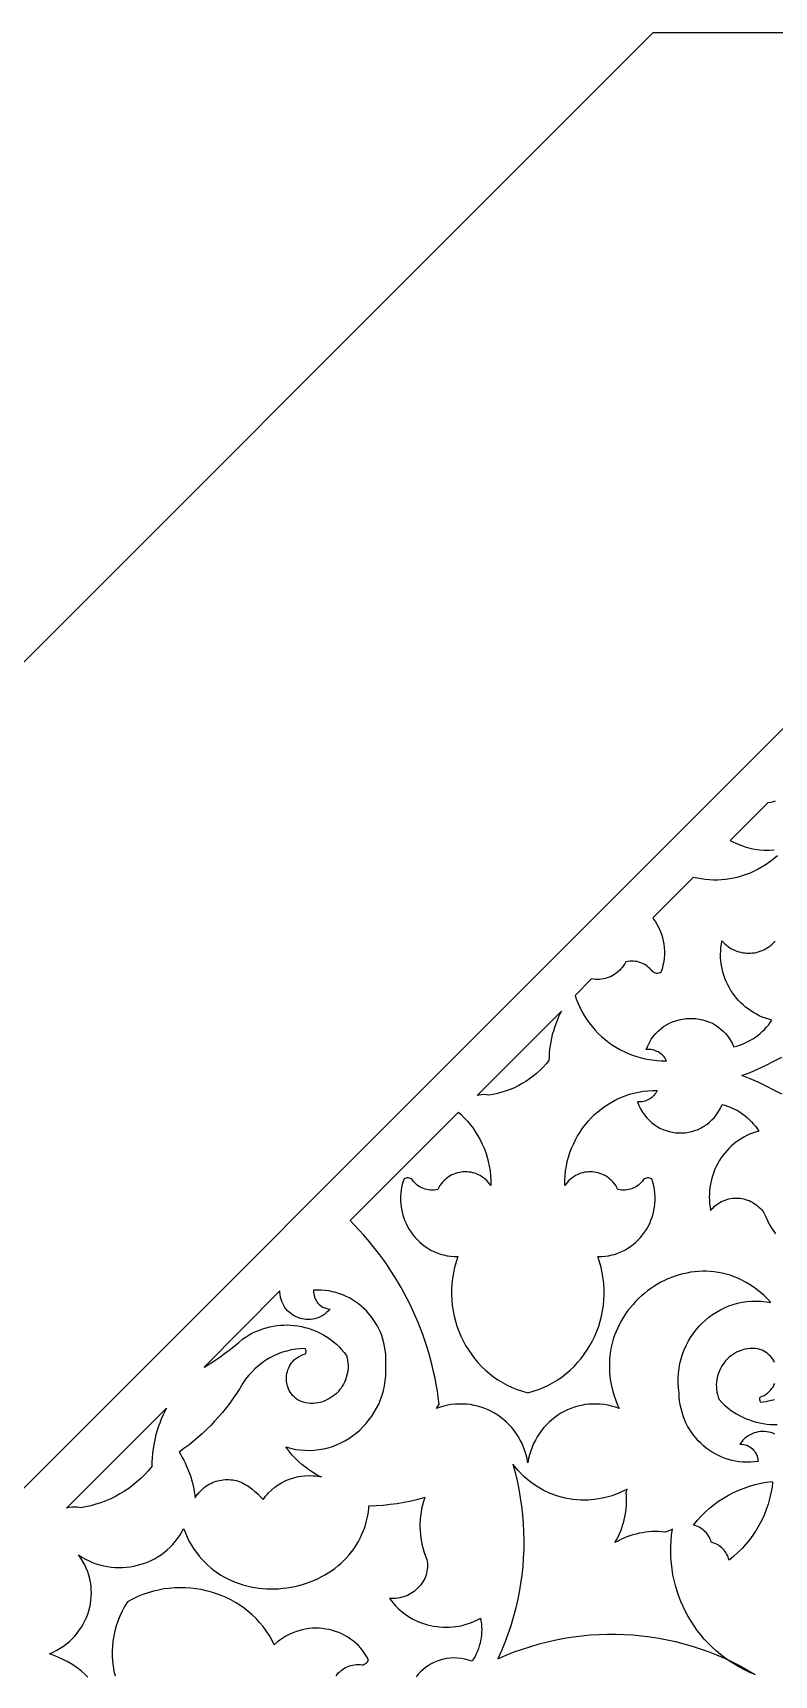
# Model space of a CAD drawing. Extents: x -350 to 350, y -250 to 250.
# Drawn here: x -259.5 to -188.4, y 92.5 to 250 of the extents above; entities that cross this region are included whole.
import ezdxf

# ---------------------------------------------------------------- set-up
doc = ezdxf.new("R2010")
doc.units = 0
doc.layers.add('BITMAP_LAYER', color=18, linetype='CONTINUOUS')
doc.layers.add('LAYER_2', color=174, linetype='CONTINUOUS')

msp = doc.modelspace()

# ---------------------------------------------------------------- linework, layer by layer
at = {"layer": 'BITMAP_LAYER'}
for points in [[(-350, 100), (-350, -250), (350, -250), (350, 250), (-200, 250)], [(-216.87, 148.09), (-208.78, 156.18), (-208.89, 155.95), (-209.05, 155.63), (-209.19, 155.3), (-209.32, 154.97), (-209.44, 154.63), (-209.55, 154.28), (-209.65, 153.94), (-209.73, 153.59), (-209.8, 153.24), (-209.86, 152.88), (-209.91, 152.53), (-209.94, 152.17), (-209.96, 151.81), (-209.97, 151.45), (-210.25, 151.12), (-210.54, 150.8), (-210.84, 150.5), (-211.16, 150.21), (-211.49, 149.94), (-211.83, 149.69), (-212.18, 149.45), (-212.54, 149.23), (-212.91, 149.03), (-213.29, 148.84), (-213.68, 148.68), (-214.08, 148.53), (-214.48, 148.4), (-214.89, 148.28), (-215.31, 148.19), (-215.73, 148.12), (-215.96, 148.16), (-216.2, 148.18), (-216.43, 148.17), (-216.66, 148.14)], [(-243.05, 122.03), (-242.94, 122.09), (-242.47, 122.39), (-242, 122.69), (-241.53, 123.01), (-241.07, 123.34), (-240.63, 123.68), (-240.18, 124.03), (-239.75, 124.39), (-239.32, 124.76), (-239.02, 124.96), (-238.71, 125.15), (-238.39, 125.32), (-238.07, 125.47), (-237.74, 125.6), (-237.42, 125.72), (-237.08, 125.82), (-236.75, 125.91), (-236.41, 125.98), (-236.07, 126.03), (-235.73, 126.06), (-235.39, 126.08), (-235.05, 126.09), (-234.71, 126.07), (-234.37, 126.04), (-234.04, 126), (-233.7, 125.94), (-233.37, 125.86), (-233.05, 125.77), (-232.72, 125.66), (-232.4, 125.53), (-232.09, 125.39), (-231.79, 125.24), (-231.49, 125.07), (-231.19, 124.88), (-230.91, 124.68), (-230.63, 124.47), (-230.36, 124.24), (-230.1, 123.99), (-229.85, 123.73), (-229.61, 123.46), (-229.39, 123.17), (-229.32, 122.93), (-229.28, 122.68), (-229.25, 122.44), (-229.24, 122.2), (-229.24, 121.96), (-229.26, 121.72), (-229.3, 121.49), (-229.34, 121.27), (-229.41, 121.05), (-229.48, 120.83), (-229.57, 120.62), (-229.67, 120.42), (-229.79, 120.23), (-229.91, 120.04), (-230.05, 119.86), (-230.2, 119.69), (-230.35, 119.53), (-230.52, 119.39), (-230.69, 119.25), (-230.88, 119.12), (-231.07, 119), (-231.26, 118.9), (-231.47, 118.81), (-231.68, 118.73), (-231.9, 118.67), (-232.12, 118.62), (-232.35, 118.59), (-232.58, 118.57), (-232.81, 118.57), (-233.05, 118.59), (-233.29, 118.62), (-233.53, 118.68), (-233.74, 118.75), (-233.93, 118.84), (-234.11, 118.95), (-234.27, 119.07), (-234.42, 119.2), (-234.55, 119.33), (-234.67, 119.48), (-234.78, 119.64), (-234.87, 119.8), (-234.95, 119.97), (-235.02, 120.15), (-235.07, 120.33), (-235.11, 120.51), (-235.13, 120.69), (-235.14, 120.88), (-235.14, 121.07), (-235.13, 121.25), (-235.1, 121.44), (-235.06, 121.62), (-235, 121.8), (-234.93, 121.97), (-234.85, 122.14), (-234.76, 122.3), (-234.65, 122.46), (-234.53, 122.6), (-234.4, 122.74), (-234.25, 122.87), (-234.09, 122.98), (-233.92, 123.08), (-233.73, 123.17), (-233.53, 123.25), (-233.32, 123.31), (-233.3, 123.37), (-233.28, 123.44), (-233.27, 123.51), (-233.27, 123.57), (-233.28, 123.64), (-233.3, 123.71), (-233.32, 123.77), (-233.35, 123.83), (-233.8, 123.81), (-234.24, 123.77), (-234.68, 123.69), (-235.11, 123.59), (-235.53, 123.47), (-235.95, 123.31), (-236.35, 123.14), (-236.74, 122.93), (-237.12, 122.71), (-237.48, 122.46), (-237.83, 122.18), (-238.17, 121.89), (-238.48, 121.57), (-238.78, 121.24), (-239.06, 120.88), (-239.32, 120.5), (-239.62, 120.01), (-239.93, 119.53), (-240.25, 119.06), (-240.58, 118.6), (-240.92, 118.15), (-241.28, 117.71), (-241.65, 117.28), (-242.03, 116.86), (-242.41, 116.45), (-242.81, 116.05), (-243.22, 115.66), (-243.65, 115.29), (-244.08, 114.92), (-244.52, 114.57), (-244.97, 114.23), (-245.43, 113.9), (-245.28, 113.65), (-245.13, 113.39), (-245, 113.13), (-244.87, 112.87), (-244.75, 112.6), (-244.63, 112.34), (-244.53, 112.06), (-244.42, 111.79), (-244.33, 111.51), (-244.25, 111.23), (-244.17, 110.95), (-244.1, 110.66), (-244.03, 110.38), (-243.98, 110.09), (-243.93, 109.8), (-243.89, 109.51), (-243.79, 109.67), (-243.67, 109.83), (-243.55, 109.98), (-243.43, 110.12), (-243.3, 110.26), (-243.16, 110.39), (-243.02, 110.5), (-242.87, 110.62), (-242.72, 110.72), (-242.56, 110.81), (-242.4, 110.9), (-242.23, 110.97), (-242.07, 111.04), (-241.9, 111.1), (-241.73, 111.15), (-241.55, 111.19), (-241.37, 111.22), (-241.2, 111.25), (-241.02, 111.26), (-240.84, 111.27), (-240.66, 111.26), (-240.48, 111.25), (-240.3, 111.23), (-240.12, 111.2), (-239.94, 111.16), (-239.77, 111.1), (-239.59, 111.04), (-239.42, 110.97), (-239.25, 110.89), (-239.09, 110.8), (-238.92, 110.7), (-238.76, 110.59), (-238.47, 110.37), (-238.18, 110.13), (-237.9, 109.88), (-237.64, 109.62), (-237.38, 109.35), (-237.26, 109.52), (-237.14, 109.68), (-237.01, 109.84), (-236.87, 109.98), (-236.58, 110.26), (-236.27, 110.52), (-235.95, 110.75), (-235.62, 110.96), (-235.27, 111.13), (-234.9, 111.29), (-234.53, 111.41), (-234.15, 111.51), (-233.77, 111.59), (-233.38, 111.63), (-232.98, 111.64), (-232.58, 111.63), (-232.38, 111.61), (-232.18, 111.58), (-231.99, 111.55), (-231.79, 111.51), (-231.93, 111.57), (-232.29, 111.76), (-232.64, 111.97), (-232.99, 112.2), (-233.33, 112.44), (-233.67, 112.71), (-233.99, 113), (-234.31, 113.32), (-234.62, 113.65), (-234.93, 114.01), (-235.22, 114.39), (-234.76, 114.26), (-234.29, 114.16), (-233.83, 114.1), (-233.38, 114.07), (-232.92, 114.06), (-232.47, 114.08), (-232.03, 114.14), (-231.59, 114.21), (-231.16, 114.32), (-230.74, 114.45), (-230.33, 114.6), (-229.93, 114.78), (-229.54, 114.98), (-229.17, 115.21), (-228.8, 115.46), (-228.46, 115.72), (-228.12, 116.01), (-227.81, 116.31), (-227.51, 116.64), (-227.23, 116.98), (-226.96, 117.34), (-226.72, 117.72), (-226.5, 118.11), (-226.3, 118.51), (-226.13, 118.93), (-225.98, 119.36), (-225.85, 119.81), (-225.75, 120.26), (-225.68, 120.73), (-225.63, 121.2), (-225.62, 121.69), (-225.63, 122.18), (-225.61, 122.56), (-225.61, 122.94), (-225.63, 123.31), (-225.67, 123.67), (-225.73, 124.03), (-225.81, 124.39), (-225.9, 124.73), (-226.01, 125.07), (-226.14, 125.4), (-226.29, 125.72), (-226.45, 126.03), (-226.63, 126.33), (-226.82, 126.62), (-227.02, 126.9), (-227.24, 127.17), (-227.47, 127.43), (-227.72, 127.67), (-227.97, 127.9), (-228.24, 128.11), (-228.52, 128.32), (-228.81, 128.5), (-229.11, 128.68), (-229.42, 128.83), (-229.74, 128.97), (-230.06, 129.09), (-230.4, 129.2), (-230.74, 129.28), (-231.09, 129.35), (-231.44, 129.4), (-231.8, 129.43), (-232.17, 129.43), (-232.54, 129.42), (-232.54, 129.25), (-232.53, 129.07), (-232.5, 128.91), (-232.45, 128.74), (-232.39, 128.59), (-232.31, 128.44), (-232.22, 128.31), (-232.12, 128.18), (-232.01, 128.06), (-231.88, 127.96), (-231.75, 127.86), (-231.61, 127.78), (-231.46, 127.72), (-231.3, 127.67), (-231.13, 127.63), (-230.96, 127.62), (-231.12, 127.44), (-231.29, 127.27), (-231.47, 127.13), (-231.65, 127), (-231.84, 126.9), (-232.03, 126.81), (-232.23, 126.73), (-232.43, 126.68), (-232.63, 126.64), (-232.83, 126.61), (-233.03, 126.61), (-233.24, 126.61), (-233.44, 126.64), (-233.64, 126.67), (-233.83, 126.72), (-234.02, 126.79), (-234.21, 126.87), (-234.39, 126.96), (-234.56, 127.07), (-234.73, 127.19), (-234.88, 127.32), (-235.03, 127.46), (-235.17, 127.62), (-235.29, 127.78), (-235.4, 127.96), (-235.5, 128.15), (-235.59, 128.35), (-235.66, 128.55), (-235.72, 128.77), (-235.75, 129), (-235.78, 129.24), (-235.77, 129.37)], [(-256.24, 108.53), (-246.65, 118.12), (-246.79, 117.85), (-246.98, 117.46), (-247.15, 117.07), (-247.3, 116.68), (-247.44, 116.28), (-247.57, 115.87), (-247.69, 115.46), (-247.78, 115.05), (-247.87, 114.63), (-247.94, 114.21), (-247.99, 113.79), (-248.03, 113.36), (-248.06, 112.93), (-248.07, 112.51), (-248.4, 112.11), (-248.74, 111.74), (-249.1, 111.38), (-249.48, 111.04), (-249.87, 110.73), (-250.27, 110.42), (-250.68, 110.14), (-251.11, 109.88), (-251.55, 109.64), (-252, 109.42), (-252.47, 109.22), (-252.94, 109.04), (-253.41, 108.89), (-253.9, 108.76), (-254.4, 108.65), (-254.9, 108.56), (-255.17, 108.61), (-255.45, 108.63), (-255.72, 108.62), (-256, 108.59)], [(-188.53, 110.97), (-188.58, 110.52), (-188.68, 109.97), (-188.81, 109.43), (-188.96, 108.9), (-189.14, 108.38), (-189.34, 107.86), (-189.57, 107.36), (-189.83, 106.87), (-190.1, 106.4), (-190.41, 105.94), (-190.73, 105.49), (-191.08, 105.06), (-191.45, 104.65), (-191.85, 104.26), (-192.26, 103.88), (-192.69, 103.53), (-192.74, 103.69), (-192.79, 103.84), (-192.86, 103.99), (-192.93, 104.13), (-193.01, 104.27), (-193.1, 104.39), (-193.19, 104.51), (-193.29, 104.62), (-193.4, 104.72), (-193.52, 104.82), (-193.64, 104.91), (-193.76, 104.99), (-193.89, 105.06), (-194.03, 105.12), (-194.17, 105.18), (-194.31, 105.22), (-194.4, 105.25), (-194.41, 105.28), (-194.46, 105.42), (-194.51, 105.56), (-194.57, 105.7), (-194.65, 105.82), (-194.73, 105.95), (-194.81, 106.07), (-194.91, 106.19), (-195.01, 106.29), (-195.12, 106.4), (-195.24, 106.49), (-195.37, 106.58), (-195.5, 106.66), (-195.64, 106.73), (-195.79, 106.8), (-195.94, 106.85), (-196.11, 106.9), (-195.75, 107.33), (-195.38, 107.74), (-194.98, 108.14), (-194.57, 108.51), (-194.14, 108.86), (-193.7, 109.18), (-193.23, 109.48), (-192.76, 109.76), (-192.27, 110.02), (-191.77, 110.25), (-191.26, 110.45), (-190.73, 110.63), (-190.2, 110.78), (-189.66, 110.91), (-189.11, 111.01), (-188.56, 111.08)]]:
    msp.add_lwpolyline(points, close=True, dxfattribs=at)
for points in [[(-188.27, 176.33), (-188.48, 176.26), (-188.7, 176.2), (-188.95, 176.17), (-188.98, 176.17), (-192.59, 172.55), (-192.41, 172.45), (-192, 172.26), (-191.58, 172.09), (-191.14, 171.94), (-190.7, 171.82), (-190.25, 171.73), (-189.79, 171.66), (-189.32, 171.63), (-188.84, 171.62), (-188.36, 171.64)], [(-188.07, 171.09), (-188.42, 170.79), (-188.78, 170.51), (-189.15, 170.25), (-189.52, 170.02), (-189.9, 169.8), (-190.28, 169.61), (-190.66, 169.43), (-191.05, 169.28), (-191.44, 169.15), (-191.83, 169.04), (-192.23, 168.94), (-192.62, 168.87), (-193.02, 168.82), (-193.41, 168.78), (-193.81, 168.76), (-194.2, 168.76), (-194.59, 168.78), (-194.98, 168.81), (-195.37, 168.86), (-195.76, 168.93), (-196.14, 169.01), (-200.02, 165.13), (-199.94, 165.02), (-199.76, 164.75), (-199.59, 164.46), (-199.44, 164.17), (-199.31, 163.87), (-199.19, 163.57), (-199.09, 163.25), (-199.02, 162.93), (-198.96, 162.61), (-198.92, 162.28), (-198.9, 161.94), (-198.9, 161.6), (-198.92, 161.26), (-198.97, 160.92), (-199.04, 160.58), (-199.13, 160.23), (-199.24, 159.89), (-199.34, 159.85), (-199.44, 159.82), (-199.55, 159.81), (-199.65, 159.81), (-199.76, 159.83), (-199.86, 159.86), (-199.95, 159.91), (-200.04, 159.97), (-200.15, 160.11), (-200.28, 160.25), (-200.41, 160.37), (-200.55, 160.49), (-200.69, 160.59), (-200.85, 160.68), (-201.01, 160.76), (-201.17, 160.83), (-201.34, 160.89), (-201.52, 160.93), (-201.69, 160.96), (-201.87, 160.98), (-202.05, 160.98), (-202.23, 160.98), (-202.42, 160.95), (-202.6, 160.92), (-202.7, 160.73), (-202.81, 160.55), (-202.94, 160.38), (-203.07, 160.23), (-203.21, 160.08), (-203.36, 159.95), (-203.51, 159.82), (-203.67, 159.71), (-203.84, 159.61), (-204.02, 159.52), (-204.19, 159.45), (-204.38, 159.38), (-204.56, 159.33), (-204.75, 159.28), (-204.94, 159.25), (-205.13, 159.23), (-205.32, 159.23), (-205.52, 159.23), (-205.71, 159.25), (-205.88, 159.27), (-207.46, 157.69), (-207.36, 157.38), (-207.2, 156.97), (-207.02, 156.56), (-206.82, 156.16), (-206.6, 155.78), (-206.36, 155.41), (-206.1, 155.05), (-205.83, 154.7), (-205.54, 154.37), (-205.24, 154.05), (-204.92, 153.74), (-204.58, 153.46), (-204.23, 153.19), (-203.87, 152.93), (-203.49, 152.69), (-203.11, 152.47), (-202.71, 152.27), (-202.3, 152.09), (-201.87, 151.93), (-201.44, 151.79), (-201, 151.67), (-200.56, 151.57), (-200.1, 151.5), (-199.64, 151.45), (-199.17, 151.42), (-198.69, 151.41), (-198.76, 151.55), (-198.84, 151.67), (-198.93, 151.79), (-199.02, 151.91), (-199.13, 152.01), (-199.24, 152.1), (-199.36, 152.19), (-199.49, 152.27), (-199.62, 152.33), (-199.75, 152.39), (-199.89, 152.44), (-200.04, 152.47), (-200.18, 152.5), (-200.33, 152.51), (-200.48, 152.51), (-200.64, 152.5), (-200.5, 152.85), (-200.34, 153.18), (-200.16, 153.49), (-199.95, 153.77), (-199.73, 154.04), (-199.5, 154.28), (-199.25, 154.5), (-198.98, 154.7), (-198.7, 154.87), (-198.41, 155.03), (-198.12, 155.16), (-197.81, 155.27), (-197.5, 155.36), (-197.18, 155.43), (-196.86, 155.47), (-196.54, 155.49), (-196.21, 155.49), (-195.89, 155.47), (-195.57, 155.42), (-195.25, 155.35), (-194.94, 155.26), (-194.63, 155.15), (-194.33, 155.02), (-194.04, 154.86), (-193.77, 154.68), (-193.5, 154.47), (-193.25, 154.25), (-193.01, 154), (-192.79, 153.73), (-192.59, 153.43), (-192.41, 153.11), (-192.25, 152.77), (-191.97, 152.84), (-191.69, 152.93), (-191.42, 153.03), (-191.16, 153.14), (-190.9, 153.26), (-190.65, 153.39), (-190.41, 153.54), (-190.17, 153.69), (-189.94, 153.86), (-189.72, 154.04), (-189.51, 154.23), (-189.3, 154.43), (-189.11, 154.64), (-188.93, 154.85), (-188.75, 155.08), (-188.59, 155.32), (-188.9, 155.41), (-189.21, 155.51), (-189.51, 155.62), (-189.8, 155.75), (-190.08, 155.9), (-190.35, 156.05), (-190.61, 156.22), (-190.87, 156.39), (-191.11, 156.58), (-191.34, 156.78), (-191.57, 156.99), (-191.78, 157.21), (-191.98, 157.44), (-192.17, 157.67), (-192.35, 157.92), (-192.52, 158.17), (-192.67, 158.43), (-192.82, 158.7), (-192.95, 158.97), (-193.07, 159.25), (-193.17, 159.54), (-193.26, 159.83), (-193.34, 160.12), (-193.4, 160.42), (-193.45, 160.73), (-193.49, 161.03), (-193.51, 161.34), (-193.51, 161.66), (-193.5, 161.97), (-193.48, 162.29), (-193.44, 162.6), (-193.38, 162.92), (-193.24, 162.77), (-193.1, 162.63), (-192.95, 162.5), (-192.79, 162.38), (-192.63, 162.27), (-192.46, 162.17), (-192.29, 162.08), (-192.11, 162), (-191.94, 161.93), (-191.76, 161.87), (-191.57, 161.83), (-191.39, 161.79), (-191.2, 161.76), (-191.01, 161.75), (-190.83, 161.74), (-190.64, 161.75), (-190.45, 161.76), (-190.27, 161.79), (-190.08, 161.82), (-189.9, 161.87), (-189.72, 161.93), (-189.54, 161.99), (-189.37, 162.07), (-189.2, 162.16), (-189.03, 162.25), (-188.87, 162.36), (-188.72, 162.47), (-188.57, 162.6), (-188.43, 162.74), (-188.29, 162.88)], [(-187.65, 148.22), (-188.39, 148.62), (-189.14, 149), (-189.91, 149.36), (-190.69, 149.69), (-191.48, 150), (-190.69, 150.31), (-189.91, 150.64), (-189.14, 151), (-188.39, 151.38), (-187.65, 151.78)], [(-188.31, 115.63), (-188.5, 115.71), (-188.69, 115.77), (-188.89, 115.82), (-189.09, 115.85), (-189.29, 115.87), (-189.49, 115.87), (-189.7, 115.86), (-189.9, 115.83), (-190.1, 115.79), (-190.29, 115.73), (-190.49, 115.65), (-190.68, 115.56), (-190.86, 115.45), (-191.04, 115.33), (-191.21, 115.19), (-191.37, 115.03), (-191.52, 114.85), (-191.66, 114.65), (-191.49, 114.65), (-191.32, 114.64), (-191.16, 114.6), (-191, 114.55), (-190.85, 114.48), (-190.71, 114.4), (-190.58, 114.31), (-190.46, 114.21), (-190.34, 114.09), (-190.24, 113.96), (-190.15, 113.82), (-190.07, 113.67), (-190.01, 113.52), (-189.96, 113.35), (-189.93, 113.18), (-189.92, 113.01), (-190.29, 112.96), (-190.65, 112.93), (-191.01, 112.93), (-191.37, 112.94), (-191.72, 112.98), (-192.07, 113.03), (-192.41, 113.1), (-192.75, 113.19), (-193.08, 113.3), (-193.4, 113.42), (-193.72, 113.57), (-194.02, 113.73), (-194.32, 113.9), (-194.61, 114.09), (-194.89, 114.29), (-195.15, 114.51), (-195.41, 114.75), (-195.65, 114.99), (-195.88, 115.25), (-196.1, 115.52), (-196.3, 115.8), (-196.49, 116.1), (-196.67, 116.4), (-196.83, 116.72), (-196.97, 117.04), (-197.1, 117.38), (-197.21, 117.72), (-197.3, 118.08), (-197.38, 118.43), (-197.44, 118.8), (-197.47, 119.18), (-197.49, 119.56), (-197.55, 120.05), (-197.58, 120.53), (-197.58, 121.01), (-197.55, 121.48), (-197.49, 121.94), (-197.41, 122.4), (-197.3, 122.84), (-197.17, 123.28), (-197.01, 123.7), (-196.82, 124.11), (-196.62, 124.5), (-196.39, 124.89), (-196.15, 125.25), (-195.88, 125.6), (-195.59, 125.94), (-195.29, 126.26), (-194.97, 126.56), (-194.63, 126.83), (-194.28, 127.09), (-193.91, 127.33), (-193.53, 127.55), (-193.13, 127.74), (-192.73, 127.91), (-192.31, 128.06), (-191.88, 128.18), (-191.45, 128.27), (-191, 128.34), (-190.55, 128.37), (-190.09, 128.38), (-189.62, 128.36), (-189.15, 128.31), (-188.68, 128.23), (-189.01, 128.58), (-189.34, 128.91), (-189.69, 129.21), (-190.04, 129.49), (-190.39, 129.75), (-190.75, 129.98), (-191.11, 130.2), (-191.48, 130.39), (-191.85, 130.57), (-192.22, 130.72), (-192.6, 130.85), (-192.98, 130.96), (-193.36, 131.06), (-193.74, 131.13), (-194.12, 131.18), (-194.5, 131.22), (-194.88, 131.24), (-195.26, 131.24), (-195.64, 131.22), (-196.02, 131.19), (-196.39, 131.14), (-196.76, 131.07), (-197.13, 130.99), (-197.5, 130.89), (-197.86, 130.78), (-198.21, 130.65), (-198.56, 130.51), (-198.9, 130.35), (-199.24, 130.18), (-199.57, 129.99), (-199.9, 129.79), (-200.21, 129.58), (-200.52, 129.36), (-200.82, 129.12), (-201.11, 128.88), (-201.39, 128.62), (-201.66, 128.35), (-201.91, 128.06), (-202.16, 127.77), (-202.4, 127.47), (-202.62, 127.16), (-202.83, 126.84), (-203.03, 126.51), (-203.21, 126.17), (-203.38, 125.82), (-203.53, 125.46), (-203.67, 125.1), (-203.8, 124.73), (-203.9, 124.35), (-203.99, 123.97), (-204.07, 123.58), (-204.12, 123.18), (-204.16, 122.78), (-204.18, 122.37), (-204.18, 121.95), (-204.16, 121.54), (-204.12, 121.11), (-204.06, 120.69), (-203.97, 120.26), (-203.87, 119.83), (-203.74, 119.39), (-203.6, 118.95), (-203.42, 118.51), (-203.23, 118.07), (-203.59, 118.2), (-203.96, 118.31), (-204.32, 118.39), (-204.69, 118.45), (-205.05, 118.49), (-205.42, 118.51), (-205.78, 118.51), (-206.14, 118.49), (-206.49, 118.45), (-206.84, 118.38), (-207.19, 118.3), (-207.53, 118.2), (-207.86, 118.08), (-208.19, 117.94), (-208.51, 117.79), (-208.82, 117.62), (-209.12, 117.43), (-209.41, 117.22), (-209.68, 117), (-209.95, 116.77), (-210.21, 116.51), (-210.45, 116.25), (-210.68, 115.97), (-210.89, 115.67), (-211.09, 115.37), (-211.27, 115.05), (-211.44, 114.71), (-211.59, 114.37), (-211.72, 114.01), (-211.83, 113.64), (-211.93, 113.27), (-212, 112.88), (-212.07, 113.27), (-212.16, 113.64), (-212.27, 114.01), (-212.4, 114.37), (-212.55, 114.71), (-212.72, 115.05), (-212.9, 115.37), (-213.1, 115.67), (-213.32, 115.97), (-213.54, 116.25), (-213.79, 116.51), (-214.04, 116.77), (-214.31, 117), (-214.59, 117.22), (-214.88, 117.43), (-215.18, 117.62), (-215.49, 117.79), (-215.81, 117.94), (-216.13, 118.08), (-216.47, 118.2), (-216.81, 118.3), (-217.15, 118.38), (-217.5, 118.45), (-217.86, 118.49), (-218.22, 118.51), (-218.58, 118.51), (-218.94, 118.49), (-219.31, 118.45), (-219.67, 118.39), (-220.04, 118.31), (-220.4, 118.2), (-220.77, 118.07), (-220.5, 118.51), (-220.58, 119.14), (-220.67, 119.76), (-220.78, 120.37), (-220.89, 120.99), (-221.03, 121.6), (-221.17, 122.21), (-221.32, 122.81), (-221.49, 123.41), (-221.67, 124.01), (-221.87, 124.6), (-222.07, 125.18), (-222.29, 125.76), (-222.52, 126.34), (-222.76, 126.91), (-223.02, 127.48), (-223.28, 128.04), (-223.56, 128.59), (-223.85, 129.14), (-224.15, 129.68), (-224.46, 130.22), (-224.79, 130.75), (-225.12, 131.27), (-225.47, 131.78), (-225.82, 132.29), (-226.19, 132.8), (-226.57, 133.29), (-226.95, 133.78), (-227.35, 134.26), (-227.76, 134.73), (-228.18, 135.19), (-228.61, 135.65), (-229.05, 136.1), (-218.66, 146.49), (-218.4, 146.26), (-218.09, 145.95), (-217.79, 145.63), (-217.52, 145.3), (-217.25, 144.95), (-217, 144.59), (-216.78, 144.22), (-216.56, 143.84), (-216.37, 143.44), (-216.19, 143.03), (-216.04, 142.62), (-215.9, 142.19), (-215.79, 141.75), (-215.69, 141.31), (-215.62, 140.86), (-215.57, 140.4), (-215.54, 139.93), (-215.54, 139.46), (-215.66, 139.63), (-215.8, 139.79), (-215.94, 139.94), (-216.08, 140.07), (-216.24, 140.2), (-216.4, 140.31), (-216.56, 140.41), (-216.73, 140.5), (-216.91, 140.57), (-217.09, 140.64), (-217.27, 140.69), (-217.45, 140.73), (-217.63, 140.75), (-217.82, 140.77), (-218, 140.77), (-218.19, 140.77), (-218.38, 140.75), (-218.56, 140.72), (-218.74, 140.67), (-218.92, 140.62), (-219.09, 140.55), (-219.27, 140.48), (-219.43, 140.39), (-219.59, 140.29), (-219.75, 140.18), (-219.9, 140.05), (-220.04, 139.92), (-220.18, 139.77), (-220.31, 139.62), (-220.43, 139.45), (-220.53, 139.27), (-220.63, 139.08), (-220.81, 139.05), (-220.99, 139.02), (-221.16, 139.02), (-221.33, 139.02), (-221.51, 139.04), (-221.68, 139.07), (-221.84, 139.11), (-222.01, 139.17), (-222.17, 139.24), (-222.32, 139.32), (-222.47, 139.41), (-222.61, 139.51), (-222.75, 139.63), (-222.87, 139.75), (-222.99, 139.89), (-223.1, 140.03), (-223.19, 140.09), (-223.28, 140.14), (-223.38, 140.17), (-223.48, 140.19), (-223.58, 140.19), (-223.68, 140.18), (-223.78, 140.15), (-223.87, 140.11), (-223.98, 139.77), (-224.07, 139.42), (-224.13, 139.08), (-224.18, 138.74), (-224.2, 138.4), (-224.2, 138.06), (-224.18, 137.72), (-224.15, 137.39), (-224.09, 137.07), (-224.01, 136.75), (-223.92, 136.43), (-223.81, 136.13), (-223.68, 135.83), (-223.54, 135.54), (-223.38, 135.25), (-223.2, 134.98), (-223.01, 134.72), (-222.8, 134.48), (-222.58, 134.24), (-222.35, 134.02), (-222.1, 133.81), (-221.85, 133.61), (-221.58, 133.44), (-221.3, 133.27), (-221, 133.13), (-220.7, 133), (-220.39, 132.89), (-220.07, 132.8), (-219.74, 132.73), (-219.4, 132.68), (-219.06, 132.65), (-218.71, 132.65), (-218.88, 132.13), (-219.02, 131.6), (-219.14, 131.08), (-219.22, 130.55), (-219.28, 130.03), (-219.31, 129.5), (-219.32, 128.98), (-219.29, 128.47), (-219.24, 127.95), (-219.17, 127.45), (-219.07, 126.94), (-218.94, 126.45), (-218.79, 125.97), (-218.62, 125.49), (-218.42, 125.02), (-218.2, 124.57), (-217.96, 124.12), (-217.69, 123.69), (-217.41, 123.28), (-217.1, 122.88), (-216.78, 122.49), (-216.43, 122.12), (-216.07, 121.77), (-215.68, 121.44), (-215.28, 121.13), (-214.86, 120.84), (-214.42, 120.57), (-213.97, 120.32), (-213.5, 120.1), (-213.01, 119.9), (-212.51, 119.73), (-212, 119.58), (-211.48, 119.73), (-210.98, 119.9), (-210.49, 120.1), (-210.02, 120.32), (-209.57, 120.57), (-209.13, 120.84), (-208.71, 121.13), (-208.31, 121.44), (-207.93, 121.77), (-207.56, 122.12), (-207.22, 122.49), (-206.89, 122.88), (-206.59, 123.28), (-206.3, 123.69), (-206.04, 124.12), (-205.79, 124.57), (-205.58, 125.02), (-205.38, 125.49), (-205.2, 125.97), (-205.05, 126.45), (-204.93, 126.94), (-204.83, 127.45), (-204.75, 127.95), (-204.7, 128.47), (-204.68, 128.98), (-204.68, 129.5), (-204.71, 130.03), (-204.77, 130.55), (-204.86, 131.08), (-204.97, 131.6), (-205.11, 132.13), (-205.29, 132.65), (-204.94, 132.65), (-204.59, 132.68), (-204.25, 132.73), (-203.92, 132.8), (-203.6, 132.89), (-203.29, 133), (-202.99, 133.13), (-202.7, 133.27), (-202.42, 133.44), (-202.15, 133.61), (-201.89, 133.81), (-201.64, 134.02), (-201.41, 134.24), (-201.19, 134.48), (-200.99, 134.72), (-200.8, 134.98), (-200.62, 135.25), (-200.46, 135.54), (-200.31, 135.83), (-200.19, 136.13), (-200.07, 136.43), (-199.98, 136.75), (-199.91, 137.07), (-199.85, 137.39), (-199.81, 137.72), (-199.79, 138.06), (-199.79, 138.4), (-199.82, 138.74), (-199.86, 139.08), (-199.92, 139.42), (-200.01, 139.77), (-200.12, 140.11), (-200.22, 140.15), (-200.32, 140.18), (-200.42, 140.19), (-200.52, 140.19), (-200.62, 140.17), (-200.72, 140.14), (-200.81, 140.09), (-200.89, 140.03), (-201, 139.89), (-201.12, 139.75), (-201.25, 139.63), (-201.38, 139.51), (-201.53, 139.41), (-201.67, 139.32), (-201.83, 139.24), (-201.99, 139.17), (-202.15, 139.11), (-202.32, 139.07), (-202.49, 139.04), (-202.66, 139.02), (-202.83, 139.02), (-203.01, 139.02), (-203.19, 139.05), (-203.36, 139.08), (-203.46, 139.27), (-203.57, 139.45), (-203.69, 139.62), (-203.82, 139.77), (-203.95, 139.92), (-204.09, 140.05), (-204.24, 140.18), (-204.4, 140.29), (-204.56, 140.39), (-204.73, 140.48), (-204.9, 140.55), (-205.08, 140.62), (-205.25, 140.67), (-205.44, 140.72), (-205.62, 140.75), (-205.8, 140.77), (-205.99, 140.77), (-206.18, 140.77), (-206.36, 140.75), (-206.55, 140.73), (-206.73, 140.69), (-206.91, 140.64), (-207.09, 140.57), (-207.26, 140.5), (-207.43, 140.41), (-207.6, 140.31), (-207.76, 140.2), (-207.91, 140.07), (-208.06, 139.94), (-208.2, 139.79), (-208.33, 139.63), (-208.46, 139.46), (-208.45, 139.93), (-208.42, 140.4), (-208.37, 140.86), (-208.3, 141.31), (-208.21, 141.75), (-208.09, 142.19), (-207.96, 142.62), (-207.8, 143.03), (-207.63, 143.44), (-207.43, 143.84), (-207.22, 144.22), (-206.99, 144.59), (-206.74, 144.95), (-206.48, 145.3), (-206.2, 145.63), (-205.91, 145.95), (-205.6, 146.26), (-205.27, 146.54), (-204.94, 146.81), (-204.59, 147.07), (-204.22, 147.31), (-203.85, 147.53), (-203.47, 147.73), (-203.07, 147.91), (-202.66, 148.07), (-202.25, 148.21), (-201.82, 148.33), (-201.39, 148.43), (-200.95, 148.5), (-200.5, 148.55), (-200.05, 148.58), (-199.59, 148.59), (-199.66, 148.45), (-199.73, 148.33), (-199.82, 148.21), (-199.91, 148.09), (-200.02, 147.99), (-200.12, 147.9), (-200.24, 147.81), (-200.36, 147.73), (-200.49, 147.67), (-200.62, 147.61), (-200.75, 147.56), (-200.89, 147.53), (-201.03, 147.5), (-201.18, 147.49), (-201.32, 147.49), (-201.47, 147.5), (-201.34, 147.15), (-201.18, 146.82), (-201, 146.51), (-200.81, 146.23), (-200.6, 145.96), (-200.37, 145.72), (-200.13, 145.5), (-199.87, 145.3), (-199.6, 145.13), (-199.33, 144.97), (-199.04, 144.84), (-198.74, 144.73), (-198.44, 144.64), (-198.13, 144.57), (-197.82, 144.53), (-197.51, 144.51), (-197.2, 144.51), (-196.89, 144.53), (-196.58, 144.58), (-196.27, 144.65), (-195.97, 144.74), (-195.67, 144.85), (-195.39, 144.98), (-195.11, 145.14), (-194.84, 145.32), (-194.58, 145.53), (-194.34, 145.75), (-194.11, 146), (-193.9, 146.27), (-193.71, 146.57), (-193.53, 146.89), (-193.37, 147.23), (-193.1, 147.16), (-192.84, 147.07), (-192.58, 146.97), (-192.33, 146.86), (-192.08, 146.74), (-191.83, 146.61), (-191.6, 146.46), (-191.37, 146.31), (-191.15, 146.14), (-190.94, 145.96), (-190.73, 145.77), (-190.54, 145.57), (-190.35, 145.36), (-190.17, 145.15), (-190.01, 144.92), (-189.85, 144.68), (-190.15, 144.59), (-190.45, 144.49), (-190.73, 144.38), (-191.01, 144.25), (-191.28, 144.1), (-191.55, 143.95), (-191.8, 143.78), (-192.04, 143.61), (-192.28, 143.42), (-192.5, 143.22), (-192.72, 143.01), (-192.92, 142.79), (-193.12, 142.56), (-193.3, 142.33), (-193.48, 142.08), (-193.64, 141.83), (-193.79, 141.57), (-193.93, 141.3), (-194.05, 141.03), (-194.17, 140.75), (-194.27, 140.46), (-194.35, 140.17), (-194.43, 139.88), (-194.49, 139.58), (-194.54, 139.27), (-194.57, 138.97), (-194.59, 138.66), (-194.6, 138.34), (-194.59, 138.03), (-194.56, 137.71), (-194.52, 137.4), (-194.47, 137.08), (-194.34, 137.23), (-194.2, 137.37), (-194.05, 137.5), (-193.9, 137.62), (-193.74, 137.73), (-193.58, 137.83), (-193.42, 137.92), (-193.25, 138), (-193.08, 138.07), (-192.9, 138.13), (-192.73, 138.17), (-192.55, 138.21), (-192.37, 138.24), (-192.19, 138.25), (-192.01, 138.26), (-191.82, 138.25), (-191.64, 138.24), (-191.46, 138.21), (-191.29, 138.18), (-191.11, 138.13), (-190.94, 138.07), (-190.77, 138.01), (-190.6, 137.93), (-190.43, 137.84), (-190.28, 137.75), (-190.12, 137.64), (-189.97, 137.53), (-189.83, 137.4), (-189.69, 137.26), (-189.56, 137.12), (-189.44, 136.96), (-189.32, 136.79), (-189.17, 136.45), (-189.01, 136.11), (-188.84, 135.77), (-188.65, 135.45), (-188.45, 135.13), (-188.24, 134.83)], [(-188.34, 122.48), (-188.42, 122.65), (-188.51, 122.81), (-188.62, 122.96), (-188.74, 123.11), (-188.88, 123.24), (-189.03, 123.37), (-189.19, 123.48), (-189.36, 123.58), (-189.54, 123.67), (-189.74, 123.74), (-189.95, 123.8), (-190.2, 123.83), (-190.44, 123.84), (-190.68, 123.83), (-190.91, 123.81), (-191.14, 123.77), (-191.37, 123.72), (-191.58, 123.65), (-191.79, 123.56), (-192, 123.47), (-192.19, 123.36), (-192.38, 123.24), (-192.56, 123.1), (-192.73, 122.96), (-192.89, 122.81), (-193.04, 122.64), (-193.18, 122.47), (-193.31, 122.29), (-193.43, 122.1), (-193.53, 121.9), (-193.63, 121.69), (-193.71, 121.48), (-193.78, 121.27), (-193.84, 121.05), (-193.88, 120.82), (-193.9, 120.59), (-193.92, 120.36), (-193.91, 120.12), (-193.89, 119.89), (-193.86, 119.65), (-193.81, 119.41), (-193.74, 119.17), (-193.65, 118.93), (-193.4, 118.66), (-193.14, 118.41), (-192.86, 118.18), (-192.58, 117.96), (-192.29, 117.76), (-192, 117.57), (-191.69, 117.4), (-191.38, 117.24), (-191.07, 117.1), (-190.75, 116.98), (-190.42, 116.87), (-190.1, 116.77), (-189.76, 116.7), (-189.43, 116.63), (-189.09, 116.59), (-188.75, 116.56), (-188.42, 116.55), (-188.08, 116.55)], [(-188.33, 118.91), (-188.76, 118.8), (-189.2, 118.71), (-189.64, 118.65), (-189.68, 118.71), (-189.71, 118.77), (-189.73, 118.83), (-189.75, 118.9), (-189.75, 118.97), (-189.75, 119.03), (-189.74, 119.1), (-189.72, 119.17), (-189.52, 119.25), (-189.33, 119.34), (-189.15, 119.45), (-188.99, 119.57), (-188.84, 119.7), (-188.71, 119.84), (-188.59, 119.99), (-188.48, 120.14), (-188.39, 120.31), (-188.31, 120.48)], [(-254.18, 92.33), (-254.47, 92.6), (-254.77, 92.87), (-255.1, 93.12), (-255.44, 93.37), (-255.8, 93.6), (-256.18, 93.82), (-256.58, 94.02), (-257, 94.21), (-257.43, 94.39), (-257.88, 94.55), (-257.52, 94.71), (-257.18, 94.89), (-256.85, 95.09), (-256.54, 95.29), (-256.25, 95.52), (-255.96, 95.75), (-255.7, 96), (-255.45, 96.26), (-255.22, 96.54), (-255.01, 96.82), (-254.81, 97.11), (-254.63, 97.41), (-254.47, 97.72), (-254.33, 98.03), (-254.2, 98.36), (-254.1, 98.68), (-254.01, 99.02), (-253.94, 99.35), (-253.89, 99.69), (-253.86, 100.03), (-253.85, 100.38), (-253.86, 100.72), (-253.88, 101.06), (-253.93, 101.41), (-254, 101.75), (-254.09, 102.09), (-254.2, 102.42), (-254.34, 102.76), (-254.49, 103.08), (-254.66, 103.41), (-254.86, 103.72), (-255.08, 104.03), (-254.76, 103.82), (-254.42, 103.63), (-254.08, 103.46), (-253.74, 103.31), (-253.39, 103.19), (-253.03, 103.08), (-252.67, 102.99), (-252.31, 102.92), (-251.95, 102.87), (-251.58, 102.84), (-251.22, 102.83), (-250.86, 102.84), (-250.49, 102.86), (-250.13, 102.9), (-249.78, 102.97), (-249.42, 103.05), (-249.08, 103.14), (-248.73, 103.26), (-248.4, 103.39), (-248.07, 103.54), (-247.75, 103.7), (-247.44, 103.89), (-247.14, 104.08), (-246.85, 104.3), (-246.57, 104.53), (-246.3, 104.78), (-246.05, 105.04), (-245.81, 105.32), (-245.58, 105.61), (-245.37, 105.91), (-245.18, 106.24), (-245.01, 106.57), (-244.84, 106.14), (-244.66, 105.73), (-244.46, 105.34), (-244.25, 104.96), (-244.02, 104.6), (-243.78, 104.26), (-243.53, 103.93), (-243.26, 103.62), (-242.98, 103.33), (-242.69, 103.05), (-242.39, 102.79), (-242.08, 102.55), (-241.76, 102.32), (-241.44, 102.11), (-241.1, 101.91), (-240.76, 101.73), (-240.41, 101.57), (-240.05, 101.42), (-239.69, 101.29), (-239.32, 101.17), (-238.95, 101.07), (-238.57, 100.99), (-238.19, 100.92), (-237.81, 100.86), (-237.43, 100.82), (-237.04, 100.79), (-236.65, 100.78), (-236.27, 100.79), (-235.88, 100.8), (-235.49, 100.84), (-235.11, 100.88), (-234.73, 100.94), (-234.35, 101.02), (-233.97, 101.11), (-233.6, 101.21), (-233.23, 101.33), (-232.87, 101.46), (-232.51, 101.6), (-232.16, 101.76), (-231.81, 101.93), (-231.48, 102.12), (-231.15, 102.31), (-230.83, 102.52), (-230.52, 102.75), (-230.22, 102.98), (-229.93, 103.23), (-229.65, 103.49), (-229.38, 103.77), (-229.13, 104.05), (-228.89, 104.35), (-228.66, 104.66), (-228.45, 104.98), (-228.25, 105.32), (-228.06, 105.66), (-227.9, 106.02), (-227.75, 106.39), (-227.61, 106.77), (-227.5, 107.17), (-227.4, 107.57), (-227.32, 107.98), (-227.26, 108.41), (-227.23, 108.74), (-226.55, 108.77), (-225.88, 108.82), (-225.2, 108.89), (-224.53, 108.98), (-223.85, 109.09), (-223.18, 109.23), (-222.52, 109.39), (-221.85, 109.57), (-221.88, 109.53), (-221.94, 109.35), (-222, 109.17), (-222.1, 108.82), (-222.18, 108.47), (-222.24, 108.12), (-222.29, 107.77), (-222.32, 107.42), (-222.34, 107.06), (-222.34, 106.71), (-222.33, 106.35), (-222.3, 106), (-222.26, 105.65), (-222.2, 105.3), (-222.13, 104.95), (-222.04, 104.61), (-221.93, 104.26), (-221.81, 103.93), (-221.68, 103.59), (-221.65, 103.4), (-221.63, 103.21), (-221.62, 103.02), (-221.63, 102.84), (-221.64, 102.66), (-221.67, 102.48), (-221.71, 102.3), (-221.76, 102.12), (-221.82, 101.95), (-221.89, 101.79), (-221.97, 101.63), (-222.06, 101.47), (-222.15, 101.32), (-222.26, 101.17), (-222.37, 101.03), (-222.5, 100.9), (-222.63, 100.77), (-222.76, 100.65), (-222.91, 100.54), (-223.06, 100.43), (-223.21, 100.34), (-223.38, 100.25), (-223.54, 100.16), (-223.72, 100.09), (-223.9, 100.03), (-224.08, 99.98), (-224.27, 99.93), (-224.46, 99.9), (-224.65, 99.87), (-224.85, 99.86), (-225.05, 99.86), (-225.26, 99.87), (-225.08, 99.62), (-224.88, 99.38), (-224.68, 99.15), (-224.47, 98.94), (-224.25, 98.73), (-224.01, 98.54), (-223.77, 98.36), (-223.53, 98.19), (-223.27, 98.03), (-223.01, 97.88), (-222.74, 97.75), (-222.47, 97.63), (-222.19, 97.52), (-221.9, 97.42), (-221.61, 97.34), (-221.32, 97.27), (-221.03, 97.21), (-220.73, 97.16), (-220.43, 97.13), (-220.12, 97.11), (-219.82, 97.11), (-219.52, 97.11), (-219.21, 97.14), (-218.91, 97.17), (-218.6, 97.22), (-218.3, 97.28), (-218, 97.36), (-217.7, 97.45), (-217.41, 97.55), (-217.11, 97.67), (-216.82, 97.81), (-216.54, 97.96), (-216.49, 97.69), (-216.45, 97.42), (-216.43, 97.16), (-216.42, 96.89), (-216.43, 96.62), (-216.45, 96.36), (-216.48, 96.09), (-216.52, 95.83), (-216.58, 95.57), (-216.65, 95.31), (-216.74, 95.05), (-216.83, 94.8), (-216.94, 94.55), (-217.06, 94.31), (-217.2, 94.07), (-217.35, 93.84), (-217.7, 93.96), (-218.05, 94.05), (-218.4, 94.11), (-218.75, 94.15), (-219.09, 94.16), (-219.43, 94.15), (-219.76, 94.11), (-220.08, 94.04), (-220.4, 93.96), (-220.7, 93.85), (-221, 93.72), (-221.28, 93.58), (-221.56, 93.41), (-221.81, 93.23), (-222.06, 93.03), (-222.29, 92.82), (-222.5, 92.59), (-222.7, 92.35)], [(-230.39, 92.44), (-230.28, 92.58), (-230.17, 92.72), (-230.04, 92.84), (-229.91, 92.96), (-229.77, 93.06), (-229.63, 93.16), (-229.47, 93.25), (-229.31, 93.32), (-229.15, 93.38), (-228.98, 93.44), (-228.81, 93.48), (-228.63, 93.5), (-228.45, 93.52), (-228.27, 93.52), (-228.09, 93.52), (-227.91, 93.49), (-227.8, 93.51), (-227.7, 93.55), (-227.61, 93.59), (-227.53, 93.65), (-227.45, 93.71), (-227.38, 93.79), (-227.33, 93.88), (-227.29, 93.97), (-227.45, 94.27), (-227.62, 94.56), (-227.82, 94.84), (-228.02, 95.1), (-228.25, 95.34), (-228.48, 95.57), (-228.73, 95.78), (-228.99, 95.97), (-229.26, 96.15), (-229.54, 96.32), (-229.83, 96.46), (-230.13, 96.59), (-230.43, 96.7), (-230.74, 96.8), (-231.05, 96.87), (-231.37, 96.93), (-231.69, 96.98), (-232.02, 97), (-232.35, 97.01), (-232.67, 97), (-233, 96.97), (-233.32, 96.92), (-233.65, 96.86), (-233.97, 96.77), (-234.28, 96.67), (-234.59, 96.55), (-234.9, 96.41), (-235.2, 96.25), (-235.49, 96.07), (-235.77, 95.87), (-236.05, 95.66), (-236.31, 95.42), (-236.55, 95.89), (-236.81, 96.33), (-237.09, 96.76), (-237.39, 97.17), (-237.72, 97.56), (-238.06, 97.93), (-238.43, 98.28), (-238.81, 98.61), (-239.2, 98.92), (-239.61, 99.21), (-240.04, 99.48), (-240.48, 99.72), (-240.93, 99.94), (-241.39, 100.14), (-241.86, 100.32), (-242.34, 100.47), (-242.83, 100.6), (-243.32, 100.71), (-243.82, 100.79), (-244.33, 100.85), (-244.84, 100.88), (-245.35, 100.89), (-245.86, 100.88), (-246.38, 100.83), (-246.89, 100.77), (-247.4, 100.67), (-247.91, 100.55), (-248.42, 100.41), (-248.92, 100.24), (-249.41, 100.04), (-249.9, 99.81), (-250.39, 99.55), (-250.66, 99.1), (-250.91, 98.64), (-251.13, 98.17), (-251.32, 97.7), (-251.48, 97.23), (-251.61, 96.75), (-251.71, 96.26), (-251.79, 95.78), (-251.84, 95.3), (-251.86, 94.81), (-251.86, 94.33), (-251.83, 93.85), (-251.77, 93.37), (-251.69, 92.9), (-251.58, 92.43)]]:
    msp.add_lwpolyline(points, dxfattribs=at)
msp.add_lwpolyline([(-213.44, 112.74), (-213.22, 111.95), (-213.03, 111.14), (-212.86, 110.34), (-212.72, 109.52), (-212.6, 108.71), (-212.51, 107.89), (-212.44, 107.07), (-212.4, 106.24), (-212.38, 105.42), (-212.39, 104.59), (-212.43, 103.76), (-212.49, 102.94), (-212.58, 102.11), (-212.69, 101.29), (-212.83, 100.47), (-212.99, 99.66), (-213.18, 98.84), (-213.4, 98.03), (-213.64, 97.23), (-213.91, 96.43), (-214.2, 95.64), (-214.52, 94.85), (-214.87, 94.07), (-214.09, 94.41), (-213.3, 94.73), (-212.51, 95.01), (-211.71, 95.27), (-210.91, 95.51), (-210.1, 95.71), (-209.29, 95.89), (-208.47, 96.05), (-207.65, 96.18), (-206.83, 96.28), (-206.01, 96.36), (-205.19, 96.41), (-204.36, 96.44), (-203.54, 96.44), (-202.72, 96.42), (-201.9, 96.37), (-201.08, 96.29), (-200.26, 96.19), (-199.45, 96.06), (-198.64, 95.91), (-197.84, 95.73), (-197.04, 95.52), (-196.25, 95.3), (-195.46, 95.04), (-194.69, 94.76), (-193.91, 94.46), (-193.15, 94.13), (-192.4, 93.77), (-191.65, 93.39), (-190.92, 92.99), (-190.2, 92.56, -0.352018), (-198.13, 106.51), (-198.26, 106.44), (-198.54, 106.32), (-198.83, 106.23), (-199.14, 106.26), (-199.46, 106.28), (-199.77, 106.28), (-200.08, 106.27), (-200.39, 106.25), (-200.7, 106.22), (-201.01, 106.17), (-201.31, 106.11), (-201.62, 106.04), (-201.92, 105.96), (-202.21, 105.87), (-202.51, 105.76), (-202.8, 105.64), (-203.08, 105.51), (-203.36, 105.37), (-203.64, 105.22), (-203.48, 105.5), (-203.34, 105.78), (-203.21, 106.06), (-203.09, 106.35), (-202.98, 106.64), (-202.88, 106.94), (-202.8, 107.24), (-202.72, 107.55), (-202.66, 107.85), (-202.61, 108.16), (-202.58, 108.47), (-202.55, 108.78), (-202.54, 109.09), (-202.54, 109.41), (-202.55, 109.72), (-202.58, 110.03), (-202.48, 110.33, -0.372867)], format="xyb", close=True, dxfattribs=at)
at = {"layer": 'LAYER_2'}
msp.add_lwpolyline([(294, 194), (-176.8, 194), (-294, 76.8), (-294, -194), (294, -194)], close=True, dxfattribs=at)

doc.saveas('drawing.dxf')
